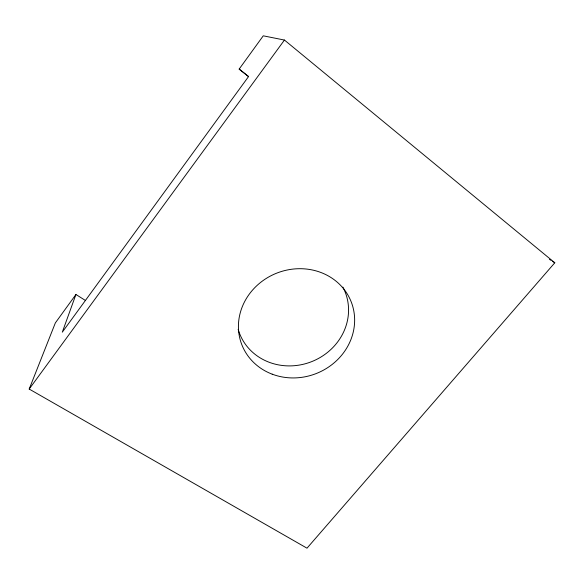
<?xml version="1.0" encoding="UTF-8"?>
<svg xmlns="http://www.w3.org/2000/svg" width="584" height="584" viewBox="0 0 584 584"><rect width="100%" height="100%" fill="white"/><g stroke="black" fill="none" stroke-linecap="round" stroke-linejoin="round"><path stroke-width="0.88" d="M75.927 294.497L62.305 332.165L248.528 76.592L239.163 69.094L263.26 35.821L284.444 40.055L554.8 262.778L306.994 548.179L29.2 389.054L55.349 322.916L75.927 294.497L85.176 300.307M29.2 389.054L284.444 40.055M549.471 259.34L550.989 260.318M552.515 261.303L554.8 262.778M239.163 69.094L248.463 76.453M342.881 287.116A56.728 52.399 -21.6 0 1 312.053 361.481A56.728 52.399 -21.6 0 1 238.155 329.339M272.21 374.176A58.743 53.954 -21.6 0 0 354.4 315.156A58.743 53.954 -21.6 0 0 262.983 280.627A58.743 53.954 -21.6 0 0 272.21 374.176"/></g></svg>
